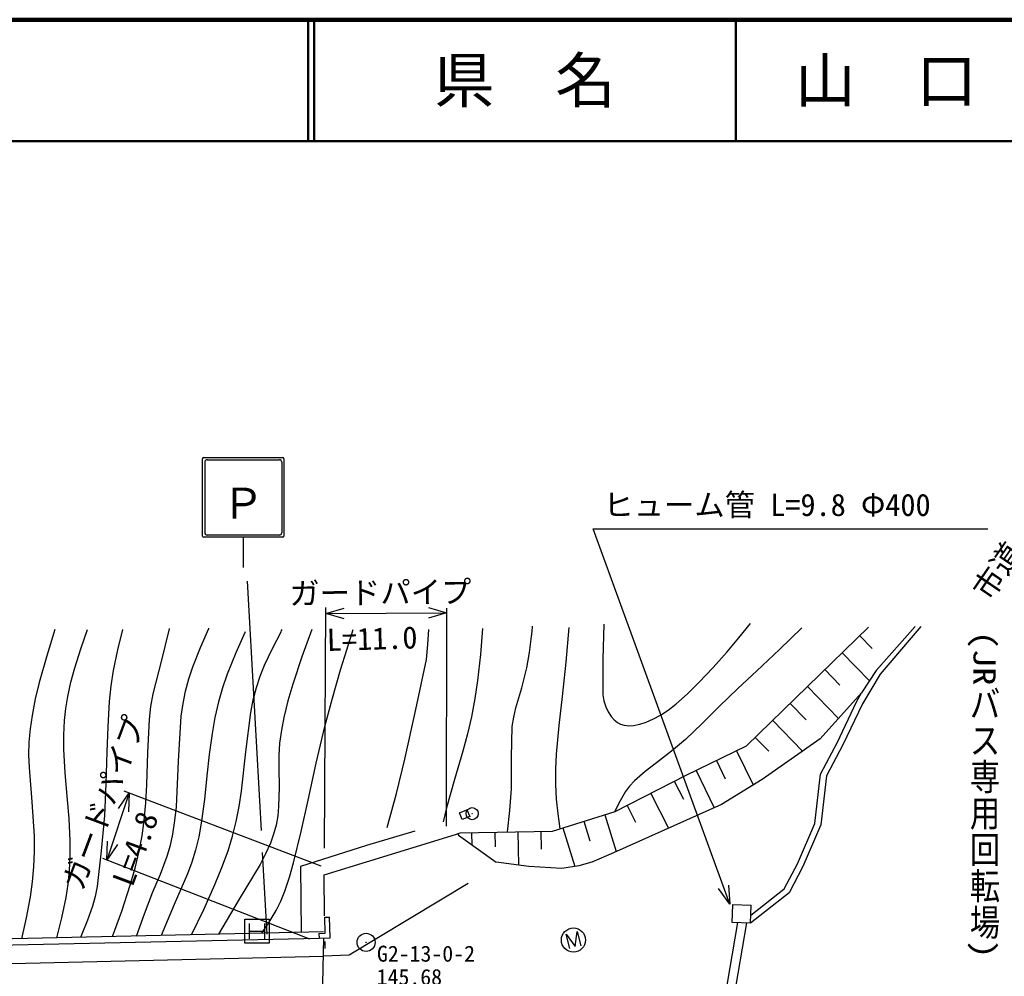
# Model space of a CAD drawing. Units: millimetres, scale not verified. Extents: x 40000 to 680000, y 20000 to 380000.
# Drawn here: x 273982 to 355137, y 301164 to 380000 of the extents above; entities that cross this region are included whole.
import ezdxf
from ezdxf.enums import TextEntityAlignment as Align

# ---------------------------------------------------------------- set-up
doc = ezdxf.new("R2010")
doc.units = ezdxf.units.MM
doc.header["$LTSCALE"] = 1000
for name, color, linetype, lineweight in [('M-BGD', 7, 'Continuous', 25), ('M-STR-STR1', 1, 'Continuous', 25), ('M-STR-STRC', 7, 'Continuous', 25), ('M-TTL', 2, 'Continuous', 140), ('M-TTL-LINE', 7, 'Continuous', 50)]:
    doc.layers.add(name, color=color, linetype=linetype, lineweight=lineweight)
for name, color, linetype in [('M-BGD-HTXT', 7, 'Continuous'), ('M-BMK-SRVR', 7, 'Continuous'), ('M-TTL-TXT', 7, 'Continuous')]:
    doc.layers.add(name, color=color, linetype=linetype)
doc.styles.add('@ＭＳ ゴシック', font='')
doc.styles.add('ＭＳ ゴシック', font='')
doc.styles.get('@ＭＳ ゴシック').set_extended_font_data('@MS Gothic')
doc.styles.get('ＭＳ ゴシック').set_extended_font_data('MS Gothic')

# ---------------------------------------------------------------- blocks, each defined once
blk = doc.blocks.new('BUHIN2')
at = {"color": 3, "linetype": 'Continuous', "lineweight": 25}
for radius in [746, 22.5]:
    blk.add_circle((0, 0), radius, dxfattribs=at)
blk = doc.blocks.new('BUHIN168')
at = {"color": 7, "linetype": 'Continuous', "lineweight": 25}
blk.add_lwpolyline([(-602, -480), (-310, 705), (-133, -539), (597, 481), (306, -704)], dxfattribs=at)
blk.add_circle((0, 0), 995, dxfattribs=at)
blk = doc.blocks.new('BUHIN172')
at = {"color": 7, "linetype": 'Continuous', "lineweight": 25}
for p, q in [((-263, 844), (-844, -263)), ((-553, 290), (553, -290)), ((844, 263), (263, -844))]:
    blk.add_line(p, q, dxfattribs=at)
blk.add_lwpolyline([(-1350, -421), (-421, 1350), (1350, 421), (421, -1350)], close=True, dxfattribs=at)

msp = doc.modelspace()

# ---------------------------------------------------------------- linework, layer by layer
at = {"layer": 'M-BGD'}
for p, q in [((332504, 307123), (321258, 338049)), ((321258, 338049), (353779, 338049)), ((299116, 311716), (299221, 331567)), ((299218, 331053), (309171, 331125)), ((309172, 331514), (309120, 313549)), ((333894, 320153), (343938, 329928)), ((347783, 329999), (344579, 326367)), ((348249, 329999), (344908, 326074)), ((343220, 329230), (344239, 328183)), ((341785, 327833), (344030, 325528)), ((340351, 326437), (341583, 325171)), ((344579, 326367), (343368, 324516)), ((344908, 326074), (343450, 323608)), ((338916, 325040), (341468, 322418)), ((343368, 324516), (339950, 320742)), ((342946, 323794), (343368, 324516)), ((337481, 323644), (338801, 322288)), ((341383, 320468), (342946, 323794)), ((343450, 323608), (341825, 320233)), ((336046, 322247), (338501, 319725)), ((334612, 320851), (335726, 319706)), ((339950, 320742), (335178, 317395)), ((328909, 317731), (333894, 320153)), ((333063, 319749), (334431, 316933)), ((339987, 317834), (341383, 320468)), ((341825, 320233), (340473, 317684)), ((331402, 318942), (332126, 317450)), ((329740, 318135), (331233, 315061)), ((323070, 314741), (328909, 317731)), ((335178, 317395), (331831, 315329)), ((339531, 313766), (339987, 317834)), ((340473, 317684), (340019, 313636)), ((327936, 317233), (328696, 315749)), ((283017, 316272), (281159, 310742)), ((298839, 310250), (282602, 316430)), ((325990, 316236), (327458, 313370)), ((310231, 314641), (310845, 314895)), ((310845, 314895), (311077, 314333)), ((331831, 315329), (322930, 311342)), ((324043, 315239), (324751, 313857)), ((310464, 314079), (310231, 314641)), ((311077, 314333), (310464, 314079)), ((317901, 313138), (323070, 314741)), ((322208, 314473), (323149, 311440)), ((318762, 313405), (319748, 310223)), ((320485, 313939), (320986, 312323)), ((338083, 310431), (339531, 313766)), ((340019, 313636), (338534, 310215)), ((299077, 309535), (309904, 312860)), ((306559, 313131), (302557, 311952)), ((309904, 312860), (310280, 312993)), ((310092, 312926), (310138, 312797)), ((310138, 312797), (313245, 310558)), ((310280, 312993), (317901, 313138)), ((311233, 313011), (311253, 311931)), ((313138, 313047), (313161, 311823)), ((315043, 313084), (315096, 310315)), ((316948, 313120), (316976, 311633)), ((302557, 311952), (297124, 310212)), ((297896, 304221), (280822, 310873)), ((294368, 304645), (293998, 311381)), ((322930, 311342), (321150, 310558)), ((297124, 310212), (297175, 304789)), ((315951, 310202), (313245, 310558)), ((318657, 310060), (315951, 310202)), ((320081, 310273), (318657, 310060)), ((321150, 310558), (320081, 310273)), ((337001, 308368), (338083, 310431)), ((338534, 310215), (337394, 308041)), ((299119, 306146), (299077, 309535)), ((310959, 308821), (301151, 302911)), ((337394, 308041), (334212, 305549)), ((334235, 306202), (337001, 308368)), ((332701, 305602), (332753, 307084)), ((332753, 307084), (334264, 307031)), ((334212, 305549), (334264, 307031)), ((299129, 306039), (299529, 306048)), ((299156, 304730), (299129, 306039)), ((299564, 304348), (299529, 306048)), ((333145, 305586), (331629, 296653)), ((332387, 296633), (333906, 305559)), ((334212, 305549), (332701, 305602)), ((298649, 304705), (299156, 304730)), ((298649, 304705), (298667, 304306)), ((298667, 304306), (299564, 304348)), ((299145, 304021), (299124, 303462)), ((301151, 302911), (299021, 302811))]:
    msp.add_line(p, q, dxfattribs=at)
for points in [[(300721, 330633), (299218, 331053), (300715, 331492)], [(307668, 331546), (309171, 331125), (307674, 330687)], [(276881, 329741), (276208, 327575), (275588, 325380), (275265, 324033), (274999, 322664), (274842, 321563), (274745, 320458), (274717, 319423), (274750, 318377), (274995, 315556), (275180, 312726), (275185, 311456), (275130, 310179), (275012, 308948), (274833, 307715), (274508, 305986), (274139, 304262)], [(277052, 304328), (277463, 305988), (277817, 307666), (277985, 308750), (278094, 309854), (278151, 311094), (278147, 312335), (278053, 314180), (277898, 316019), (277735, 317931), (277632, 319854), (277625, 321047), (277677, 322235), (277779, 323235), (277941, 324235), (278203, 325410), (278524, 326575), (279033, 328161), (279583, 329741)], [(282466, 329741), (282051, 328062), (281694, 326364), (281500, 325092), (281364, 323800), (281236, 321733), (281167, 319652), (281095, 317035), (280964, 314421), (280701, 311493), (280377, 308570), (280211, 307752), (279986, 306948), (279572, 305791), (279096, 304641), (279041, 304511), (278981, 304372)], [(281637, 304433), (282393, 306541), (283095, 308678), (283488, 310064), (283823, 311466), (284066, 312733), (284250, 314008), (284383, 315467), (284457, 316932), (284533, 319621), (284670, 322326), (284791, 323387), (284971, 324438), (285681, 327110), (286333, 329801), (286339, 329831)], [(283615, 304478), (284261, 306304), (284967, 308121), (285583, 309589), (286139, 311071), (286400, 311967), (286602, 312878), (286781, 314000), (286902, 315137), (287069, 318882), (287296, 322607), (287443, 323638), (287650, 324666), (287922, 325669), (288256, 326668), (288882, 328250), (289571, 329829), (289575, 329838), (289583, 329856)], [(292554, 329561), (291794, 327816), (291092, 326052), (290707, 324929), (290377, 323779), (290078, 322495), (289836, 321186), (289588, 319432), (289401, 317673), (289204, 315726), (288945, 313774), (288741, 312662), (288476, 311555), (288181, 310583), (287824, 309618), (286725, 307074), (285644, 304525)], [(288145, 304582), (289151, 306659), (290107, 308773), (290656, 310129), (291154, 311515), (291522, 312710), (291835, 313928), (292082, 315168), (292273, 316428), (292619, 319662), (293027, 322902), (293232, 323941), (293497, 324971), (293802, 325895), (294164, 326801), (294813, 328187), (295524, 329563), (295570, 329652), (295617, 329741)], [(298049, 329740), (297240, 327496), (296488, 325231), (296094, 323876), (295754, 322493), (295552, 321441), (295408, 320370), (295338, 319361), (295328, 318335), (295357, 316734), (295326, 315145), (295249, 314385), (295112, 313624), (294908, 312875), (294642, 312130), (294253, 311246), (293810, 310389), (292067, 307521), (290355, 304633)], [(293935, 304714), (294552, 305628), (295119, 306579), (295503, 307365), (295833, 308179), (296220, 309338), (296554, 310529), (297183, 313102), (297752, 315687), (298416, 318729), (299139, 321761), (299759, 324098), (300436, 326420), (300950, 328082), (301473, 329741)], [(304279, 313436), (305029, 316236), (305722, 319059), (306642, 323162), (307501, 327272), (307620, 328503), (307702, 329741)], [(312116, 329831), (311951, 327687), (311727, 325549), (311506, 324054), (311224, 322559), (310894, 321136), (310504, 319721), (309809, 317388), (309170, 315037), (309023, 314467), (308874, 313887)], [(314190, 313067), (314385, 314834), (314521, 316608), (314521, 319188), (314581, 321752), (314702, 322524), (314885, 323298), (315367, 324931), (315791, 326578), (316009, 327856), (316170, 329156), (316215, 329583), (316260, 330011)], [(319232, 329921), (318999, 327063), (318705, 324212), (318419, 321842), (318193, 319464), (318134, 318236), (318135, 316998), (318210, 315774), (318345, 314555), (318426, 313941), (318511, 313328)], [(322115, 330191), (322050, 327292), (322045, 324363), (322142, 323863), (322301, 323363), (322491, 322951), (322736, 322565), (322969, 322296), (323243, 322072), (323507, 321934), (323802, 321849), (324176, 321813), (324566, 321838), (325098, 321946), (325618, 322113), (326221, 322371), (326791, 322681), (327439, 323111), (328055, 323592), (329023, 324453), (329960, 325367), (331137, 326614), (332281, 327916), (333254, 329069), (334223, 330242)], [(338457, 329882), (336618, 328087), (334739, 326337), (333160, 324895), (331622, 323409), (330271, 322031), (328872, 320692), (327697, 319708), (326473, 318762), (325540, 318036), (324647, 317264), (324256, 316842), (323913, 316382), (323462, 315628), (323058, 314837), (323031, 314782), (323000, 314719)], [(282130, 314988), (283017, 316272), (282944, 314714)], [(282045, 312026), (281159, 310742), (281231, 312300)], [(332397, 308680), (332504, 307123), (331590, 308387)]]:
    msp.add_lwpolyline(points, dxfattribs=at)
for radius in [498, 15]:
    msp.add_circle((311274, 314570), radius, dxfattribs=at)
at = {"layer": 'M-STR-STR1'}
for p, q in [((299032, 304831), (168805, 301853)), ((168821, 301431), (298667, 304306)), ((298854, 296306), (299060, 304325)), ((168573, 299871), (299021, 302811))]:
    msp.add_line(p, q, dxfattribs=at)
at = {"layer": 'M-STR-STRC'}
for p, q in [((289055, 337445), (289055, 343812)), ((289155, 343912), (295663, 343912)), ((289235, 343532), (289235, 337725)), ((289435, 343732), (295383, 343732)), ((295583, 343532), (295583, 337725)), ((295763, 343812), (295763, 337445)), ((295663, 337345), (289155, 337345)), ((295383, 337525), (289435, 337525)), ((292409, 337345), (292409, 334843)), ((293900, 313173), (292770, 333733))]:
    msp.add_line(p, q, dxfattribs=at)
for centre, radius, start, end in [((289155, 343812), 100, 90, 180), ((289435, 343532), 200, 90, 180), ((295383, 343532), 200, 0, 90), ((295663, 343812), 100, 0, 90), ((289435, 337725), 200, 180, 270), ((295383, 337725), 200, 270, 0), ((289155, 337445), 100, 180, 270), ((295663, 337445), 100, 270, 0)]:
    msp.add_arc(centre, radius, start, end, dxfattribs=at)
at = {"layer": 'M-TTL'}
msp.add_line((680000, 380000), (40000, 380000), dxfattribs=at)
at = {"layer": 'M-TTL-LINE'}
for p, q in [((297750, 380000), (297750, 370000)), ((298250, 380000), (298250, 370000)), ((333000, 380000), (333000, 370000)), ((40000, 370000), (680000, 370000))]:
    msp.add_line(p, q, dxfattribs=at)

# ---------------------------------------------------------------- block references
at = {"layer": 'M-BGD', "rotation": 27.68572}
for name, p in [('BUHIN172', (293532, 304885)), ('BUHIN168', (319624, 304153))]:
    msp.add_blockref(name, p, dxfattribs=at)
at = {"layer": 'M-BMK-SRVR', "rotation": 27.68572}
msp.add_blockref('BUHIN2', (302533, 303963), dxfattribs=at)

# ---------------------------------------------------------------- texts
at = {"layer": 'M-BGD', "style": 'ＭＳ ゴシック'}
for s, rotation, p in [('市道\u3000汗里線', 55.6, (354369, 331706)), ('ガードパイプ', 0.6, (296224, 331246)), ('L=11.0', 1.7, (299332, 327421)), ('ガードパイプ', 69.5, (279649, 307934)), ('L=4.8', 69.6, (283793, 308253))]:
    msp.add_text(s, height=1833, rotation=rotation, dxfattribs=at).set_placement(p, align=Align.BOTTOM_LEFT)
msp.add_text('ヒューム管 L=9.8 Φ400', height=1833, dxfattribs=at).set_placement((322092, 338549), align=Align.BOTTOM_LEFT)
at = {"layer": 'M-BGD', "style": '@ＭＳ ゴシック', "width": 1.2}
msp.add_text('(JRバス専用回転場)', height=1833, rotation=270, dxfattribs=at).set_placement((352047, 329629), align=Align.BOTTOM_LEFT)
at = {"layer": 'M-BGD-HTXT', "style": 'ＭＳ ゴシック'}
for s, p in [('G2-13-0-2', (303427, 301975)), ('145.68', (303407, 300048))]:
    msp.add_text(s, height=1320, dxfattribs=at).set_placement(p, align=Align.BOTTOM_LEFT)
at = {"layer": 'M-STR-STRC', "style": 'ＭＳ ゴシック'}
msp.add_text('Ｐ', height=2566, dxfattribs=at).set_placement((290643, 338105), align=Align.BOTTOM_LEFT)
at = {"layer": 'M-TTL-TXT', "style": 'ＭＳ ゴシック'}
for s, p in [('県\u3000名', (315625, 375000)), ('山\u3000口\u3000県', (350375, 375000))]:
    msp.add_text(s, height=3666, dxfattribs=at).set_placement(p, align=Align.MIDDLE_CENTER)

doc.saveas('drawing.dxf')
